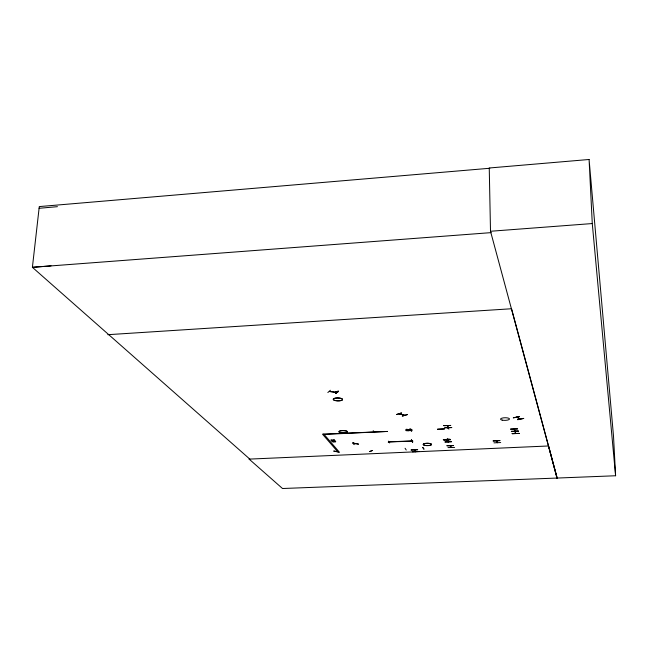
<?xml version="1.0" encoding="UTF-8"?>
<svg xmlns="http://www.w3.org/2000/svg" width="648" height="648" viewBox="0 0 648 648"><rect width="100%" height="100%" fill="white"/><g stroke="black" fill="none" stroke-linecap="round" stroke-linejoin="round"><path stroke-width="0.97" d="M406.061 430.669C403.979 426.983 414.38 431.843 406.191 430.637M510.6 429.041L517.639 428.871L510.632 429.187M518.497 431.293L511.507 431.56L518.473 431.228M336.029 392.396L335.988 391.789M335.964 392.38L335.98 391.667M336.174 391.578L335.891 392.364M338.037 390.922L338.426 391.384L335.445 393.539L338.426 391.368M327.839 392.526L330.415 390.258M499.908 440.575L493.185 441.021M493.144 440.883L499.908 440.608M450.514 439.676L443.831 440.049M446.982 445.784L453.616 445.565L446.942 445.727M496.822 441.045L496.4 440.883L497.453 442.689M399.16 413.886L404.587 415.328M414.291 450.012L415.473 451.729M415.36 451.551L415.741 451.697L414.566 449.963M514.917 430.815L513.953 429.081L514.957 430.952M515.792 433.439L514.86 431.544L515.84 433.423M447.517 425.833L447.112 425.639L447.525 425.801M448.489 427.591L447.169 425.639M448.092 441.831L448.351 441.815M406.231 450.028L405.065 448.254M446.788 439.466L446.342 439.352M339.244 452.093L333.68 451.049L339.236 452.134M519.275 416.543L513.281 417.855L519.469 416.534M396.544 414.534L401.622 412.93L396.568 414.509M355.59 443.71L355.217 443.856M411.926 430.855L410.791 428.976M412.695 441.904L411.61 440.13M412.371 441.993L411.269 440.105M373.199 430.693L374.576 432.613M352.982 442.754L354.1 444.617M338.126 391.287L335.518 393.482L338.418 391.335M411.367 429.924L412.169 429.964L411.407 429.997M412.266 441.094L412.817 440.988M448.335 428.263L447.736 428.296M336.571 451.47L336.944 451.356M374.633 431.738L374.123 431.779M353.857 443.678L354.505 443.726M410.37 430.061L409.698 430.005L410.306 429.956M352.901 443.005L358.36 444.115M407.389 414.59L402.27 416.089L407.381 414.55M448.424 427.591L447.436 425.631M448.311 441.798L447.201 440.178M496.4 440.883L497.202 442.722M336.612 392.461L329.492 391.53M516.756 417.296L520.474 418.997M516.853 417.506L516.602 417.28M517.598 419.629L523.795 418.389L517.825 419.702M388.994 442.163L388.225 442.122L388.962 442.09M329.63 391.441L336.774 392.38M39.091 208.291L57.429 206.672M589.081 159.489L489.248 167.994L490.504 231.263L557.11 478.054L615.6 475.754L613.518 436.274L589.081 159.489L592.272 223.552L615.6 475.754M489.848 168.253L39.285 206.582L32.4 267.316L249.82 459.108L249.148 459.14M51.046 265.85L32.4 267.316L491.16 232.624M490.504 231.263L592.272 223.552M107.819 334.692L511.531 308.748L556.843 476.774M444.86 427.761L451.85 427.567L444.852 427.704M324.097 434.435L387.415 431.447L322.477 434.128L337.349 451.332L338.588 451.275L323.773 434.063M447.93 427.17L448.886 429.146M441.029 429.422L440.972 429.422M411.448 430.969L409.884 429.017L411.415 430.92M518.303 430.96L511.329 431.252M451.607 441.774L444.86 441.976L451.559 441.596M493.97 442.851L500.693 442.544M450.255 445.897L451.421 447.501L450.206 445.881M512.195 433.544L519.153 433.415L512.236 433.723M512.195 433.625L519.153 433.431M447.614 438.429L448.562 440.275M353.792 443.694L354.302 443.653M447.987 447.582L454.621 447.452M422.755 447.476L424.019 449.25L422.796 447.436M399.387 413.821L404.765 415.263M516.65 417.296L520.644 418.932M352.747 443.054L358.538 444.115M409.949 428.952L411.116 430.888M388.452 441.15L389.659 442.949M447.144 440.146L447.995 441.798M443.791 439.984L450.514 439.676M556.996 478.24L548.54 445.978L249.124 459.116L282.504 488.511L557.11 478.054M412.363 451.826L418.835 451.502M444.455 428.911L437.538 429.243L444.455 428.911M443.726 425.631L450.773 425.444L443.726 425.655M417.644 449.688L411.14 449.995L417.644 449.688M411.561 440.049L412.687 441.936L411.561 440.049M406.418 429.883C406.733 431.511 410.427 429.195 406.418 429.883M372.438 450.465L369.603 451.591L372.422 450.49M334.295 439.927L330.812 440.089L332.537 440.413C328.504 441.077 338.491 440.535 333.25 440.373L334.295 439.927M335.308 441.134L331.841 441.288L333.558 441.612C329.532 442.276 339.487 441.734 334.271 441.572L335.308 441.134M411.415 440.867L389.27 441.879L411.642 441.231L411.415 440.867M449.995 439.287L443.256 439.587L450.004 439.344M335.429 400.577A4.69 1.442 1.3 0 0 342.589 399.549A4.69 1.442 1.3 0 0 335.704 398.083A4.69 1.442 1.3 0 0 335.429 400.577A4.674 1.442 1.3 0 0 342.581 399.557A4.674 1.442 1.3 0 0 335.704 398.099A4.674 1.442 1.3 0 0 335.429 400.586M340.978 432.799A4.301 1.223 1.1 0 0 347.563 431.933A4.301 1.223 1.1 0 0 341.253 430.693A4.317 1.223 1.1 0 0 340.97 432.815A4.317 1.223 1.1 0 0 347.571 431.941A4.317 1.223 1.1 0 0 341.245 430.701A4.301 1.223 1.1 0 0 340.978 432.799M502.192 420.123A4.479 1.312 -1.1 0 0 509.441 419.183A4.479 1.312 -1.1 0 0 503.423 417.855A4.479 1.312 -1.1 0 0 502.192 420.123M424.942 445.37A4.163 1.142 0 0 0 431.528 444.56A4.163 1.142 0 0 0 425.671 443.394A4.172 1.15 0 0 0 424.942 445.387A4.172 1.15 0 0 0 431.536 444.569A4.172 1.15 0 0 0 425.671 443.402A4.163 1.142 0 0 0 424.942 445.37"/></g></svg>
